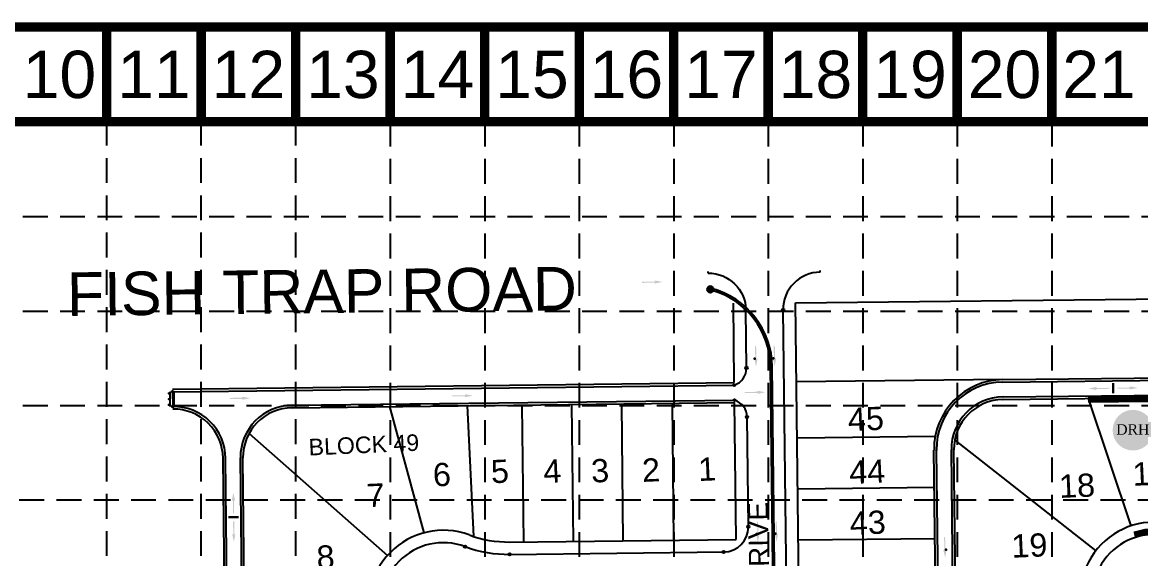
# Model space of a CAD drawing. Header units: feet. Extents: x 6037 to 11520, y 4436 to 7866.
# Drawn here: x 6906 to 7918, y 7381 to 7866 of the extents above; entities that cross this region are included whole.
import ezdxf
from ezdxf.enums import TextEntityAlignment as Align

# ---------------------------------------------------------------- set-up
doc = ezdxf.new("R2010")
doc.units = ezdxf.units.FT
doc.header["$LTSCALE"] = 0.4
doc.header["$MEASUREMENT"] = 0
doc.linetypes.add('DASHED2', pattern=[0.375, 0.25, -0.125])
doc.linetypes.add('HIDDEN', pattern=[0.375, 0.25, -0.125])
for name, color, linetype in [('1 BLOCK NUMBER', 7, 'Continuous'), ('1 DR HORTON LOT', 7, 'Continuous'), ('1 EROSION BLANKET', 84, 'Continuous'), ('1 LOT NUMBER', 7, 'Continuous'), ('1 STREET NAMES', 7, 'Continuous'), ('BASE', 7, 'Continuous'), ('grid', 254, 'HIDDEN'), ('LOTLINE', 7, 'Continuous'), ('PAVING', 7, 'Continuous'), ('ROW', 7, 'Continuous'), ('STORM', 7, 'Continuous'), ('STORM INLET', 7, 'Continuous')]:
    doc.layers.add(name, color=color, linetype=linetype)
doc.styles.add('DRHorton', font='dutcheb.ttf')
doc.styles.get("Standard").update_dxf_attribs({"font": 'ARIAL.TTF'})

# ---------------------------------------------------------------- blocks, each defined once
blk = doc.blocks.new('DRHorton')
h = blk.add_hatch(color=1)
h.paths.add_polyline_path([(78.7, 25.8, 1), (40.4, 25.8, 1)])
h.paths.add_polyline_path([(42.3, 17.9), (76.5, 17.9), (76.5, 34.9), (42.3, 34.9)], flags=24)
at = {"layer": 'BASE', "color": 176, "style": 'DRHorton'}
blk.add_text('DRH', height=9.81, dxfattribs=at).set_placement((59.4, 21.6), align=Align.CENTER)

msp = doc.modelspace()

# ---------------------------------------------------------------- hatches: boundary and pattern name
at = {"layer": 'PAVING', "linetype": 'Continuous', "lineweight": 30}
h = msp.add_hatch(color=256, dxfattribs=at)
edge = h.paths.add_edge_path()
edge.add_line((7477.7, 7632.3), (7478.4, 7631.6))
edge.add_line((7478.4, 7631.6), (7466.5, 7631.4))
edge.add_line((7466.5, 7631.4), (7466.5, 7630.4))
edge.add_line((7466.5, 7630.4), (7478.4, 7630.7))
edge.add_line((7478.4, 7630.7), (7477.8, 7630.1))
edge.add_line((7477.8, 7630.1), (7477.8, 7630.1))
edge.add_ellipse((7478.4, 7630), major_axis=(-0.63, -0.012), ratio=0.285714, start_angle=342.8173, end_angle=484.7269)
edge.add_line((7478.8, 7629.9), (7478.8, 7629.9))
edge.add_line((7478.8, 7629.9), (7485.2, 7631.3))
edge.add_line((7485.2, 7631.3), (7478.7, 7632.5))
edge.add_line((7478.7, 7632.5), (7478.7, 7632.5))
edge.add_ellipse((7478.3, 7632.4), major_axis=(-0.63, -0.012), ratio=0.285714, start_angle=234.1685, end_angle=374.4967)
edge.add_line((7477.7, 7632.3), (7477.7, 7632.3))
edge.add_line((7477.7, 7632.3), (7477.7, 7632.3))
h = msp.add_hatch(color=256, dxfattribs=at)
edge = h.paths.add_edge_path()
edge.add_line((7570.8, 7562.1), (7570.1, 7561.4))
edge.add_line((7570.1, 7561.4), (7569.9, 7573.3))
edge.add_line((7569.9, 7573.3), (7568.9, 7573.3))
edge.add_line((7568.9, 7573.3), (7569.1, 7561.4))
edge.add_line((7569.1, 7561.4), (7568.6, 7562))
edge.add_line((7568.6, 7562), (7568.6, 7562))
edge.add_ellipse((7568.5, 7561.4), major_axis=(-0.012, 0.63), ratio=0.285714, start_angle=342.8173, end_angle=484.7269)
edge.add_line((7568.4, 7561), (7568.4, 7561.1))
edge.add_line((7568.4, 7561.1), (7569.8, 7554.6))
edge.add_line((7569.8, 7554.6), (7571, 7561.1))
edge.add_line((7571, 7561.1), (7571, 7561.1))
edge.add_ellipse((7570.8, 7561.5), major_axis=(-0.012, 0.63), ratio=0.285714, start_angle=234.1685, end_angle=374.4967)
edge.add_line((7570.8, 7562.1), (7570.8, 7562.1))
edge.add_line((7570.8, 7562.1), (7570.8, 7562.1))
h = msp.add_hatch(color=256, dxfattribs=at)
edge = h.paths.add_edge_path()
edge.add_line((7587.7, 7562.4), (7587, 7561.7))
edge.add_line((7587, 7561.7), (7586.8, 7573.7))
edge.add_line((7586.8, 7573.7), (7585.8, 7573.6))
edge.add_line((7585.8, 7573.6), (7586, 7561.7))
edge.add_line((7586, 7561.7), (7585.4, 7562.3))
edge.add_line((7585.4, 7562.3), (7585.4, 7562.3))
edge.add_ellipse((7585.4, 7561.7), major_axis=(-0.012, 0.63), ratio=0.285714, start_angle=342.8173, end_angle=484.7269)
edge.add_line((7585.3, 7561.4), (7585.3, 7561.4))
edge.add_line((7585.3, 7561.4), (7586.7, 7554.9))
edge.add_line((7586.7, 7554.9), (7587.9, 7561.4))
edge.add_line((7587.9, 7561.4), (7587.9, 7561.4))
edge.add_ellipse((7587.7, 7561.8), major_axis=(-0.012, 0.63), ratio=0.285714, start_angle=234.1685, end_angle=374.4967)
edge.add_line((7587.7, 7562.4), (7587.7, 7562.4))
edge.add_line((7587.7, 7562.4), (7587.7, 7562.4))
at = {"layer": 'PAVING'}
h = msp.add_hatch(color=256, dxfattribs=at)
edge = h.paths.add_edge_path()
edge.add_arc((7038.3, 7530.4), 1.13, 121.5025, 481.5025)
h = msp.add_hatch(color=256, dxfattribs=at)
edge = h.paths.add_edge_path()
edge.add_line((7570.9, 7530.3), (7571.5, 7530.9))
edge.add_line((7571.5, 7530.9), (7559.6, 7530.8))
edge.add_line((7559.6, 7530.8), (7559.6, 7531.7))
edge.add_line((7559.6, 7531.7), (7571.5, 7531.9))
edge.add_line((7571.5, 7531.9), (7570.9, 7532.5))
edge.add_line((7570.9, 7532.5), (7570.9, 7532.5))
edge.add_ellipse((7571.5, 7532.6), major_axis=(-0.63, -0.006), ratio=0.285714, start_angle=-125.8315, end_angle=14.4967, ccw=False)
edge.add_line((7571.9, 7532.7), (7571.9, 7532.7))
edge.add_line((7571.9, 7532.7), (7578.3, 7531.5))
edge.add_line((7578.3, 7531.5), (7571.9, 7530.1))
edge.add_line((7571.9, 7530.1), (7571.9, 7530.1))
edge.add_ellipse((7571.5, 7530.3), major_axis=(-0.63, -0.006), ratio=0.285714, start_angle=-17.1827, end_angle=124.7269, ccw=False)
edge.add_line((7570.9, 7530.3), (7570.9, 7530.3))
edge.add_line((7570.9, 7530.3), (7570.9, 7530.3))
edge.add_line((7570.9, 7530.3), (7570.9, 7530.3))
at = {"layer": 'PAVING', "linetype": 'Continuous', "lineweight": 30}
h = msp.add_hatch(color=256, dxfattribs=at)
edge = h.paths.add_edge_path()
edge.add_line((7878.2, 7533.8), (7877.6, 7534.4))
edge.add_line((7877.6, 7534.4), (7889.5, 7534.6))
edge.add_line((7889.5, 7534.6), (7889.5, 7535.5))
edge.add_line((7889.5, 7535.5), (7877.6, 7535.3))
edge.add_line((7877.6, 7535.3), (7878.2, 7536))
edge.add_line((7878.2, 7536), (7878.2, 7536))
edge.add_ellipse((7877.6, 7536.1), major_axis=(0.63, 0.01), ratio=0.285714, start_angle=345.5033, end_angle=485.8315)
edge.add_line((7877.2, 7536.2), (7877.2, 7536.2))
edge.add_line((7877.2, 7536.2), (7870.8, 7534.8))
edge.add_line((7870.8, 7534.8), (7877.3, 7533.6))
edge.add_line((7877.3, 7533.6), (7877.3, 7533.6))
edge.add_ellipse((7877.6, 7533.8), major_axis=(0.63, 0.01), ratio=0.285714, start_angle=235.2731, end_angle=377.1827)
edge.add_line((7878.2, 7533.8), (7878.2, 7533.8))
edge.add_line((7878.2, 7533.8), (7878.2, 7533.8))
edge.add_line((7878.2, 7533.8), (7878.2, 7533.8))
h = msp.add_hatch(color=256, dxfattribs=at)
edge = h.paths.add_edge_path()
edge.add_line((7908, 7534.3), (7908.6, 7534.8))
edge.add_line((7908.6, 7534.8), (7896.7, 7534.7))
edge.add_line((7896.7, 7534.7), (7896.7, 7535.6))
edge.add_line((7896.7, 7535.6), (7908.6, 7535.8))
edge.add_line((7908.6, 7535.8), (7908, 7536.5))
edge.add_line((7908, 7536.5), (7908, 7536.5))
edge.add_ellipse((7908.6, 7536.5), major_axis=(-0.63, -0.008), ratio=0.285714, start_angle=-125.8315, end_angle=14.4967, ccw=False)
edge.add_line((7909, 7536.7), (7909, 7536.7))
edge.add_line((7909, 7536.7), (7915.4, 7535.4))
edge.add_line((7915.4, 7535.4), (7909, 7534.1))
edge.add_line((7909, 7534.1), (7909, 7534.1))
edge.add_ellipse((7908.7, 7534.2), major_axis=(-0.63, -0.008), ratio=0.285714, start_angle=-17.1827, end_angle=124.7269, ccw=False)
edge.add_line((7908, 7534.3), (7908, 7534.3))
edge.add_line((7908, 7534.3), (7908, 7534.3))
edge.add_line((7908, 7534.3), (7908, 7534.3))
at = {"layer": 'PAVING'}
h = msp.add_hatch(color=256, dxfattribs=at)
edge = h.paths.add_edge_path()
edge.add_arc((7038.2, 7520.1), 1.13, 121.5025, 481.5025)
h = msp.add_hatch(color=256, dxfattribs=at)
edge = h.paths.add_edge_path()
edge.add_arc((7038.4, 7525.2), 1.13, 121.5025, 481.5025)
h = msp.add_hatch(color=256, dxfattribs=at)
edge = h.paths.add_edge_path()
edge.add_line((7104.6, 7525), (7105.2, 7525.5))
edge.add_line((7105.2, 7525.5), (7093.3, 7525.4))
edge.add_line((7093.3, 7525.4), (7093.3, 7526.4))
edge.add_line((7093.3, 7526.4), (7105.2, 7526.5))
edge.add_line((7105.2, 7526.5), (7104.5, 7527.2))
edge.add_line((7104.5, 7527.2), (7104.5, 7527.2))
edge.add_ellipse((7105.2, 7527.2), major_axis=(-0.63, -0.006), ratio=0.285714, start_angle=-125.8315, end_angle=14.4967, ccw=False)
edge.add_line((7105.5, 7527.4), (7105.5, 7527.4))
edge.add_line((7105.5, 7527.4), (7112, 7526.1))
edge.add_line((7112, 7526.1), (7105.5, 7524.8))
edge.add_line((7105.5, 7524.8), (7105.5, 7524.8))
edge.add_ellipse((7105.2, 7524.9), major_axis=(-0.63, -0.006), ratio=0.285714, start_angle=-17.1827, end_angle=124.7269, ccw=False)
edge.add_line((7104.6, 7525), (7104.6, 7525))
edge.add_line((7104.6, 7525), (7104.6, 7525))
edge.add_line((7104.6, 7525), (7104.6, 7525))
h = msp.add_hatch(color=256, dxfattribs=at)
edge = h.paths.add_edge_path()
edge.add_line((7306, 7527.3), (7306.6, 7527.8))
edge.add_line((7306.6, 7527.8), (7294.7, 7527.7))
edge.add_line((7294.7, 7527.7), (7294.7, 7528.7))
edge.add_line((7294.7, 7528.7), (7306.6, 7528.8))
edge.add_line((7306.6, 7528.8), (7306, 7529.5))
edge.add_line((7306, 7529.5), (7306, 7529.5))
edge.add_ellipse((7306.6, 7529.5), major_axis=(-0.63, -0.006), ratio=0.285714, start_angle=-125.8315, end_angle=14.4967, ccw=False)
edge.add_line((7307, 7529.7), (7307, 7529.7))
edge.add_line((7307, 7529.7), (7313.4, 7528.4))
edge.add_line((7313.4, 7528.4), (7307, 7527.1))
edge.add_line((7307, 7527.1), (7307, 7527.1))
edge.add_ellipse((7306.6, 7527.2), major_axis=(-0.63, -0.006), ratio=0.285714, start_angle=-17.1827, end_angle=124.7269, ccw=False)
edge.add_line((7306, 7527.3), (7306, 7527.3))
edge.add_line((7306, 7527.3), (7306, 7527.3))
edge.add_line((7306, 7527.3), (7306, 7527.3))
at = {"layer": 'PAVING', "linetype": 'Continuous', "lineweight": 30}
h = msp.add_hatch(color=256, dxfattribs=at)
edge = h.paths.add_edge_path()
edge.add_line((7095.7, 7433.3), (7096.3, 7433.9))
edge.add_line((7096.3, 7433.9), (7096.4, 7422))
edge.add_line((7096.4, 7422), (7097.4, 7422))
edge.add_line((7097.4, 7422), (7097.3, 7433.9))
edge.add_line((7097.3, 7433.9), (7097.9, 7433.3))
edge.add_line((7097.9, 7433.3), (7097.9, 7433.3))
edge.add_ellipse((7098, 7433.9), major_axis=(0.007, -0.63), ratio=0.285714, start_angle=345.5033, end_angle=485.8315)
edge.add_line((7098.1, 7434.3), (7098.1, 7434.3))
edge.add_line((7098.1, 7434.3), (7096.7, 7440.7))
edge.add_line((7096.7, 7440.7), (7095.5, 7434.2))
edge.add_line((7095.5, 7434.2), (7095.5, 7434.3))
edge.add_ellipse((7095.7, 7433.9), major_axis=(0.007, -0.63), ratio=0.285714, start_angle=235.2731, end_angle=377.1827)
edge.add_line((7095.7, 7433.3), (7095.7, 7433.3))
edge.add_line((7095.7, 7433.3), (7095.7, 7433.3))
edge.add_line((7095.7, 7433.3), (7095.7, 7433.3))
h = msp.add_hatch(color=256, dxfattribs=at)
edge = h.paths.add_edge_path()
edge.add_line((7096, 7403.5), (7096.6, 7402.9))
edge.add_line((7096.6, 7402.9), (7096.5, 7414.8))
edge.add_line((7096.5, 7414.8), (7097.5, 7414.8))
edge.add_line((7097.5, 7414.8), (7097.6, 7402.9))
edge.add_line((7097.6, 7402.9), (7098.2, 7403.5))
edge.add_line((7098.2, 7403.5), (7098.2, 7403.5))
edge.add_ellipse((7098.3, 7402.9), major_axis=(-0.005, 0.63), ratio=0.285714, start_angle=-125.8315, end_angle=14.4967, ccw=False)
edge.add_line((7098.4, 7402.5), (7098.4, 7402.5))
edge.add_line((7098.4, 7402.5), (7097.2, 7396.1))
edge.add_line((7097.2, 7396.1), (7095.8, 7402.5))
edge.add_line((7095.8, 7402.5), (7095.8, 7402.5))
edge.add_ellipse((7096, 7402.9), major_axis=(-0.005, 0.63), ratio=0.285714, start_angle=-17.1827, end_angle=124.7269, ccw=False)
edge.add_line((7096, 7403.5), (7096, 7403.5))
edge.add_line((7096, 7403.5), (7096, 7403.5))
edge.add_line((7096, 7403.5), (7096, 7403.5))
h = msp.add_hatch(color=256, dxfattribs=at)
edge = h.paths.add_edge_path()
edge.add_line((7572.5, 7403.2), (7571.9, 7402.6))
edge.add_line((7571.9, 7402.6), (7571.7, 7414.5))
edge.add_line((7571.7, 7414.5), (7570.8, 7414.5))
edge.add_line((7570.8, 7414.5), (7570.9, 7402.6))
edge.add_line((7570.9, 7402.6), (7570.3, 7403.2))
edge.add_line((7570.3, 7403.2), (7570.3, 7403.2))
edge.add_ellipse((7570.3, 7402.6), major_axis=(-0.007, 0.63), ratio=0.285714, start_angle=342.8173, end_angle=484.7269)
edge.add_line((7570.1, 7402.2), (7570.1, 7402.2))
edge.add_line((7570.1, 7402.2), (7571.5, 7395.8))
edge.add_line((7571.5, 7395.8), (7572.7, 7402.3))
edge.add_line((7572.7, 7402.3), (7572.7, 7402.3))
edge.add_ellipse((7572.6, 7402.6), major_axis=(-0.007, 0.63), ratio=0.285714, start_angle=234.1685, end_angle=374.4967)
edge.add_line((7572.5, 7403.2), (7572.5, 7403.2))
edge.add_line((7572.5, 7403.2), (7572.5, 7403.2))
h = msp.add_hatch(color=256, dxfattribs=at)
edge = h.paths.add_edge_path()
edge.add_line((7589.4, 7403.4), (7588.7, 7402.8))
edge.add_line((7588.7, 7402.8), (7588.6, 7414.7))
edge.add_line((7588.6, 7414.7), (7587.6, 7414.7))
edge.add_line((7587.6, 7414.7), (7587.8, 7402.8))
edge.add_line((7587.8, 7402.8), (7587.2, 7403.4))
edge.add_line((7587.2, 7403.4), (7587.2, 7403.4))
edge.add_ellipse((7587.2, 7402.8), major_axis=(-0.007, 0.63), ratio=0.285714, start_angle=342.8173, end_angle=484.7269)
edge.add_line((7587, 7402.4), (7587, 7402.4))
edge.add_line((7587, 7402.4), (7588.4, 7396))
edge.add_line((7588.4, 7396), (7589.6, 7402.5))
edge.add_line((7589.6, 7402.5), (7589.6, 7402.5))
edge.add_ellipse((7589.5, 7402.8), major_axis=(-0.007, 0.63), ratio=0.285714, start_angle=234.1685, end_angle=374.4967)
edge.add_line((7589.4, 7403.4), (7589.4, 7403.4))
edge.add_line((7589.4, 7403.4), (7589.4, 7403.4))
at = {"layer": 'PAVING', "linetype": 'Continuous', "lineweight": 30, "extrusion": (0, 0, -1)}
h = msp.add_hatch(color=256, dxfattribs=at)
edge = h.paths.add_edge_path()
edge.add_line((-7739.6, 7389.1), (-7740.3, 7388.5))
edge.add_line((-7740.3, 7388.5), (-7740, 7400.4))
edge.add_line((-7740, 7400.4), (-7740.9, 7400.4))
edge.add_line((-7740.9, 7400.4), (-7741.3, 7388.5))
edge.add_line((-7741.3, 7388.5), (-7741.8, 7389.1))
edge.add_line((-7741.8, 7389.1), (-7741.8, 7389.1))
edge.add_ellipse((-7741.9, 7388.5), major_axis=(0.018, 0.63), ratio=0.285714, start_angle=342.8173, end_angle=484.7269)
edge.add_line((-7742.1, 7388.2), (-7742.1, 7388.2))
edge.add_line((-7742.1, 7388.2), (-7741, 7381.7))
edge.add_line((-7741, 7381.7), (-7739.5, 7388.1))
edge.add_line((-7739.5, 7388.1), (-7739.5, 7388.1))
edge.add_ellipse((-7739.6, 7388.4), major_axis=(0.018, 0.63), ratio=0.285714, start_angle=234.1685, end_angle=374.4967)
edge.add_line((-7739.6, 7389.1), (-7739.6, 7389.1))
edge.add_line((-7739.6, 7389.1), (-7739.6, 7389.1))

# ---------------------------------------------------------------- linework, layer by layer
at = {"layer": '1 EROSION BLANKET', "const_width": 5.92}
msp.add_lwpolyline([(7912.1, 7402.5), (7922.9, 7405.2), (7940.7, 7404.9), (7963, 7398.1), (7983, 7394.7), (8034.7, 7395.5), (8039.5, 7397.2), (8042.8, 7398.8), (8045, 7402.3), (8046.6, 7405.8), (8044.8, 7490.9), (8041.1, 7501.2), (8037.1, 7507.9), (8030.4, 7515.4), (8023.1, 7520.7), (8016.3, 7524.1), (8007.8, 7526.2), (7870.2, 7524.9)], dxfattribs=at)
at = {"layer": 'BASE', "const_width": 8.55}
for points in [[(6041.2, 4440.4), (11515.5, 4440.4), (11515.5, 7861.8), (6041.2, 7861.8)], [(6126.7, 4525.9), (11430, 4525.9), (11430, 7776.3), (6126.7, 7776.3)]]:
    msp.add_lwpolyline(points, close=True, dxfattribs=at)
for points in [[(6982.1, 7776.3), (6982.1, 7861.8)], [(7067.6, 7776.3), (7067.6, 7861.8)], [(7153.2, 7776.3), (7153.2, 7861.8)], [(7238.7, 7776.3), (7238.7, 7861.8)], [(7324.2, 7776.3), (7324.2, 7861.8)], [(7409.8, 7776.3), (7409.8, 7861.8)], [(7495.3, 7776.3), (7495.3, 7861.8)], [(7580.8, 7776.3), (7580.8, 7861.8)], [(7666.4, 7776.3), (7666.4, 7861.8)], [(7751.9, 7776.3), (7751.9, 7861.8)], [(7837.5, 7776.3), (7837.5, 7861.8)]]:
    msp.add_lwpolyline(points, dxfattribs=at)
at = {"layer": 'grid', "color": 252, "linetype": 'DASHED2', "ltscale": 225}
for p, q in [((6981.8, 7777.1), (6981.8, 4782.1)), ((7067.3, 7777.1), (7067.3, 4782.1)), ((7152.9, 7777.1), (7152.9, 4782.1)), ((7238.7, 7776.3), (7238.7, 4782.1)), ((7324.2, 7776.3), (7324.2, 4782.1)), ((7409.8, 7776.3), (7409.8, 4782.1)), ((7495.3, 7776.3), (7495.3, 4782.1)), ((7580.8, 7776.3), (7580.8, 4782.1)), ((7666.4, 7776.3), (7666.4, 4782.1)), ((7751.9, 7776.3), (7751.9, 4782.1)), ((7837.5, 7776.3), (7837.5, 4782.1)), ((6129.9, 7690.4), (11433.1, 7690.4)), ((6129.9, 7604.9), (11433.1, 7604.9)), ((6129.9, 7519.4), (11433.1, 7519.4)), ((6126.7, 7434.1), (11430, 7434.1))]:
    msp.add_line(p, q, dxfattribs=at)
at = {"layer": 'LOTLINE'}
for p, q in [((7793.1, 7542.9), (7606.4, 7540.8)), ((7402.9, 7520.5), (7404.3, 7396.7)), ((7447.9, 7521), (7449.3, 7397.2)), ((7495.5, 7397.7), (7494.1, 7521.5)), ((7870.5, 7525.8), (7909, 7410.5)), ((7238.2, 7518.6), (7269.2, 7404.2)), ((7308.4, 7519.4), (7314.2, 7401)), ((7357.9, 7519.9), (7359.3, 7396.2)), ((7111, 7494.3), (7236.2, 7383.7)), ((7606.9, 7490.2), (7731.9, 7491.6)), ((7749.6, 7488.2), (7877.3, 7388.1)), ((7607.5, 7444), (7731.2, 7445.5)), ((7608, 7397.9), (7731.8, 7399.3))]:
    msp.add_line(p, q, dxfattribs=at)
at = {"layer": 'PAVING'}
for p, q in [((7526.5, 7639.1), (7526.5, 7640.8)), ((7627.8, 7640), (7627.8, 7641.7)), ((7561.2, 7553.5), (7560.6, 7605.7)), ((7594.4, 7606.6), (7594.6, 7606.6)), ((7603.4, 6820), (7594.4, 7605.9)), ((7594.7, 7610.1), (7594.6, 7610.3)), ((7793.2, 7540.7), (8000.2, 7543.1)), ((7039.6, 7518.5), (7039.4, 7532)), ((7041.7, 7532), (7550.1, 7537.9)), ((7041.7, 7532), (7041.8, 7518.5)), ((7042.8, 7532.1), (7042.9, 7518.5)), ((7149.8, 7519.8), (7550.3, 7524.4)), ((7793.3, 7527.2), (8000.4, 7529.6)), ((7562.9, 7409.8), (7561.7, 7509)), ((7096.7, 6803.3), (7089.6, 7471.8)), ((7110.2, 6803.5), (7103.1, 7472)), ((7740.6, 6830.2), (7733.1, 7479.2)), ((7754.1, 6830.4), (7746.6, 7479.4)), ((7346.9, 7384.8), (7540.6, 7387))]:
    msp.add_line(p, q, dxfattribs=at)
at = {"layer": 'PAVING', "linetype": 'Continuous', "lineweight": 30}
for p, q in [((7893.1, 7539.6), (7893.2, 7530.6)), ((7101.4, 7418.4), (7092.4, 7418.4))]:
    msp.add_line(p, q, dxfattribs=at)
at = {"layer": 'PAVING'}
for centre, radius in [((7560.6, 7605.7), 1.13), ((7594.4, 7605.9), 1.13), ((7561.2, 7553.5), 1.13), ((7041.7, 7532), 0.844), ((7550.1, 7537.9), 0.844), ((7550.3, 7524.4), 0.844), ((7041.8, 7518.5), 0.844), ((7561.7, 7509), 1.13), ((7562.9, 7409.8), 1.13), ((7306.4, 7391.8), 1.13), ((7346.9, 7384.8), 1.13), ((7540.6, 7387), 1.13)]:
    msp.add_circle(centre, radius, dxfattribs=at)
at = {"layer": 'PAVING', "extrusion": (0, 0, -1)}
msp.add_arc((-7526.8, 7605.4), 33.8, 89.4823, 179.3404, dxfattribs=at)
at = {"layer": 'PAVING'}
for centre, radius, start, end in [((7628.1, 7606.3), 33.8, 90.5177, 180.6596), ((7544.9, 7553.4), 16.3, 288.7396, 0.6596), ((7793.9, 7479.9), 60.8, 90.6596, 180.6596), ((7545.4, 7508.8), 16.3, 0.6596, 72.5796), ((7793.9, 7479.9), 47.3, 90.6596, 180.6596), ((7042.4, 7471.3), 47.3, 0.6053, 90.6596), ((7150.4, 7472.5), 47.3, 90.6596, 180.6053), ((7540.4, 7409.5), 22.5, 270.6596, 0.6596), ((7930.4, 7346.5), 56.3, 69.6201, 201.6991), ((7286.8, 7339.1), 56.3, 69.6201, 201.6991), ((7345.6, 7497.3), 112.5, 249.6201, 270.6596)]:
    msp.add_arc(centre, radius, start, end, dxfattribs=at)
at = {"layer": 'PAVING', "linetype": 'Continuous', "lineweight": 30}
for p in [(7568.6, 7562), (7585.4, 7562.3), (7570.3, 7403.2), (7587.2, 7403.4)]:
    msp.add_point(p, dxfattribs=at)
at = {"layer": 'PAVING', "linetype": 'Continuous', "lineweight": 30, "extrusion": (0, 0, -1)}
msp.add_point((7741.8, 7389.1), dxfattribs=at)
at = {"layer": 'ROW'}
for p, q in [((7605.5, 7612.5), (8620.9, 7622.8)), ((7550.1, 7540.2), (7549.3, 7612)), ((7614.8, 6809.1), (7605.5, 7612.5)), ((7793.1, 7542.9), (8000.2, 7545.3)), ((7041.6, 7534.3), (7550.1, 7540.2)), ((7149.9, 7517.5), (7550.3, 7522.1)), ((7551.7, 7398.4), (7550.3, 7522.1)), ((7793.3, 7524.9), (8000.4, 7527.3)), ((7094.4, 6803.3), (7087.4, 7471.8)), ((7112.4, 6803.5), (7105.4, 7472.1)), ((7738.3, 6830.2), (7730.8, 7479.2)), ((7756.3, 6830.4), (7748.9, 7479.4)), ((7346.8, 7396), (7551.7, 7398.4))]:
    msp.add_line(p, q, dxfattribs=at)
for centre, radius, start, end in [((7793.9, 7479.9), 63, 90.6596, 180.6596), ((7793.9, 7479.9), 45, 90.6596, 180.6596), ((7042.4, 7471.3), 45, 0.6053, 90.6596), ((7150.4, 7472.5), 45, 90.6596, 180.6053), ((7930.4, 7346.5), 67.5, 69.6201, 201.6991), ((7286.8, 7339.1), 67.5, 69.6201, 201.6991), ((7345.6, 7497.3), 101.3, 249.6201, 270.6596)]:
    msp.add_arc(centre, radius, start, end, dxfattribs=at)
at = {"layer": 'STORM', "color": 5, "flags": 128}
for points in [[(7591.7, 6935.3), (7584.5, 7554.7), (7584.5, 7554.7, 0.335862), (7529.8, 7625.3)], [(7590, 6935.3), (7582.8, 7554.7), (7582.8, 7554.7, 0.334048), (7529.8, 7623.6)]]:
    msp.add_lwpolyline(points, format="xyb", dxfattribs=at)
at = {"layer": 'STORM INLET', "linetype": 'Continuous', "lineweight": 30}
for p, q in [((7526.5, 7624.8), (7525.6, 7624.5)), ((7526.5, 7624.8), (7525.7, 7625.4)), ((7527.2, 7623), (7526.3, 7622.6)), ((7526.5, 7624.8), (7527, 7624.7)), ((7527.7, 7626.3), (7527, 7626.9)), ((7527.2, 7623), (7527, 7622.1)), ((7527.2, 7623), (7527.3, 7623.1)), ((7527.7, 7626.3), (7527.8, 7627.3)), ((7527.7, 7626.3), (7527.9, 7625.9)), ((7529.1, 7622.7), (7528.9, 7623.1)), ((7529.1, 7622.7), (7529, 7621.7)), ((7529.1, 7622.7), (7529.8, 7622.1)), ((7529.5, 7625.9), (7529.6, 7626)), ((7529.6, 7626), (7529.8, 7626.9)), ((7529.6, 7626), (7530.5, 7626.4)), ((7530.4, 7624.2), (7529.8, 7624.3)), ((7530.4, 7624.2), (7531.2, 7624.5)), ((7530.4, 7624.2), (7531.1, 7623.6))]:
    msp.add_line(p, q, dxfattribs=at)
at = {"layer": 'STORM INLET', "linetype": 'Continuous', "lineweight": 30, "flags": 128}
for points in [[(7527, 7623.1), (7529.8, 7623.1), (7529.8, 7625.9), (7527, 7625.9)], [(7527.3, 7623.4), (7529.5, 7623.4), (7529.5, 7625.6), (7527.3, 7625.6)]]:
    msp.add_lwpolyline(points, close=True, dxfattribs=at)
at = {"layer": 'STORM INLET', "linetype": 'Continuous', "lineweight": 30}
msp.add_circle((7528.4, 7624.5), 2.81, dxfattribs=at)

# ---------------------------------------------------------------- block references
at = {"layer": '1 DR HORTON LOT', "xscale": 0.9600000000000364, "yscale": 0.9600000000000364, "zscale": 0.96}
msp.add_blockref('DRHorton', (7853.8, 7472.4), dxfattribs=at)

# ---------------------------------------------------------------- texts
at = {"layer": '1 BLOCK NUMBER'}
msp.add_text('BLOCK 49', height=15, rotation=2.5387, dxfattribs=at).set_placement((7164.8, 7481.7), align=Align.MIDDLE_LEFT)
at = {"layer": '1 LOT NUMBER', "color": 7}
for s, p in [('45', (7652.9, 7506.7)), ('5', (7329.8, 7459.6)), ('4', (7377.2, 7459.8)), ('3', (7420.5, 7460.2)), ('2', (7466.6, 7460.8)), ('1', (7517.4, 7461.6)), ('44', (7654.1, 7458.9)), ('6', (7277.3, 7456.7)), ('17', (7910.5, 7457.3)), ('18', (7844, 7446.3)), ('7', (7217.3, 7438)), ('43', (7654.6, 7412.8)), ('19', (7800.9, 7392.2)), ('8', (7172, 7382.1))]:
    msp.add_text(s, height=21, rotation=2.5387, dxfattribs=at).set_placement(p, align=Align.MIDDLE_LEFT)
at = {"layer": '1 STREET NAMES', "color": 7}
for s, height, rotation, p in [('FISH TRAP ROAD', 39.382, 0.6423, (6946.1, 7620.2)), ('JEFFERSON DAVIS DRIVE', 18, 91.1613, (7577.7, 7116.5))]:
    msp.add_text(s, height=height, rotation=rotation, dxfattribs=at).set_placement(p, align=Align.MIDDLE_LEFT)
at = {"layer": 'BASE'}
for s, p in [('10', (6939.3, 7819)), ('11', (7024.9, 7819)), ('12', (7110.4, 7819)), ('13', (7195.9, 7819)), ('14', (7281.5, 7819)), ('15', (7367, 7819)), ('16', (7452.5, 7819)), ('17', (7538.1, 7819)), ('18', (7623.6, 7819)), ('19', (7709.2, 7819)), ('20', (7794.7, 7819)), ('21', (7880.2, 7819))]:
    msp.add_text(s, height=42.77, dxfattribs=at).set_placement(p, align=Align.MIDDLE_CENTER)

doc.saveas('drawing.dxf')
